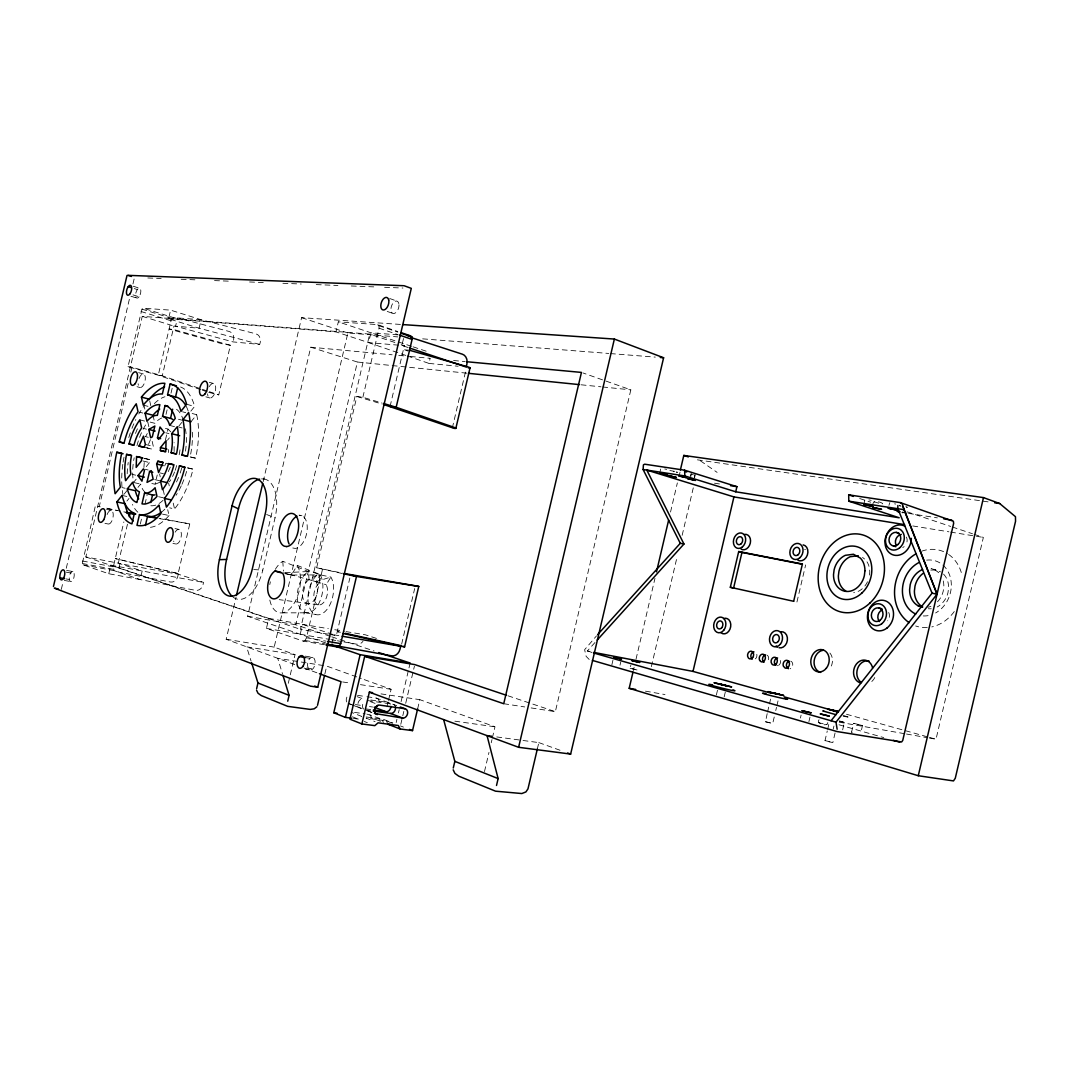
<?xml version="1.0" encoding="UTF-8"?>
<svg xmlns="http://www.w3.org/2000/svg" width="1069" height="1069" viewBox="0 0 1069 1069"><rect width="100%" height="100%" fill="white"/><g stroke="black" fill="none" stroke-linecap="round" stroke-linejoin="round"><path stroke-width="0.75" stroke-dasharray="5 3.75" d="M168.421 452.521L168.501 449.581M174.14 451.572L174.1 442.646M143.914 467.527L144.502 458.481L149.633 459.617L149.54 462.556L145.037 468.169M178.282 574.227L177.721 576.645A6.628 5.733 -68.9 0 1 170.519 582.017L117.951 571.968L119.888 563.67L178.282 574.227L203.538 582.405L202.963 584.89A6.788 6.04 -67.5 0 1 195.427 590.329L140.173 579.558L114.089 570.646L113.327 566.824L123.857 521.926M819.041 719.718C815.473 724.074 828.969 727.414 827.78 721.922M394.889 342.494L369.674 334.076L142.257 316.344L85.827 556.949L118.338 563.149L142.164 571.073L140.173 579.558L108.771 573.746L83.155 564.873L82.313 563.51L95.382 505.771L100.232 506.813M835.076 732.946L832.831 742.554L828.395 741.672L825.014 740.617L827.259 730.969M869.418 575.042L869.765 572.169A18.948 15.354 -72.7 0 0 865.275 559.555L862.536 557.417M61.307 589.407L63.218 581.282M66.265 568.28L129.91 296.928M132.957 283.94L134.48 277.432M200.865 389.691L158.252 375.232L127.999 366.707L141.977 309.141L143.34 308.233L170.599 310.144L201.106 319.725L255.879 333.822C260.395 335.051 261.277 340.61 259.673 344.432L233.069 341.906L175.583 326.219L177.534 317.921L229.541 331.564C233.911 332.82 234.579 338.232 233.069 341.906M128.16 383.477L99.217 506.84L95.382 505.771M130.819 372.106L131.968 367.215L162.288 375.78L207.774 391.16M108.771 573.746L110.788 565.14L203.538 582.405M259.673 344.432L199.115 328.21L168.581 318.749L170.599 310.144M173.432 317.6L171.027 320.78L158.252 375.232L162.288 375.78L173.953 326.072L199.115 328.21L201.106 319.725L173.432 317.6L143.34 308.233M118.338 563.149L127.745 523.048M140.32 524.037L142.097 516.434M144.956 504.274L147.094 495.147M166.029 414.411L167.098 409.855M171.013 393.125L172.804 385.535M151.851 483.495L155.058 484.23L157.237 474.97M165.468 439.88L168.007 429.07L164.813 428.241M208.762 392.363L218.757 394.875L230.396 345.274L173.178 329.386L169.089 329.025L221.817 343.697L230.396 345.274M178.135 573.572L115.252 558.566L178.135 573.572L189.774 523.917L160.123 518.305M294.723 664.584L226.174 639.262L236.089 597.036M263.134 481.705L301.605 317.667L401.423 324.495M325.751 642.937L247.634 616.265L310.745 347.198L392.123 354.788M233.029 597.103A35.21 18.828 -78.1 0 0 262.787 570.098L275.04 517.877A35.183 18.828 -77.1 0 0 259.46 479.193M324.388 644.714L303.182 641.119L266.435 628.385L268.773 618.376L110.788 565.14M168.581 318.749L335.973 331.871L338.325 321.849L377.424 324.588L397.842 331.537M288.296 683.291L295.017 654.642L274.185 647.133L347.879 332.98L397.735 336.895M330.241 636.309L295.779 624.777L357.407 362.03L390.546 365.398M328.17 634.171L300.416 629.32L369.674 334.076M266.435 628.385L300.229 634.224L302.54 624.376L328.317 628.652M341.92 573.438L316.665 567.773L356.846 396.479L362.872 397.267L381.9 402.986M303.182 641.119L305.093 640.478L306.456 637.779L322.491 569.403M362.872 397.267L379.067 328.196L378.92 325.711L377.424 324.588M324.869 673.924L326.713 666.081L361.255 678.548M331.991 643.498L334.022 634.839L340.53 635.948M408.171 347.559L401.891 345.447L404.269 335.345M329.8 634.465L336.334 635.601L349.83 578.062M390.078 406.447L404.336 345.661L401.182 344.606M407.329 355.95L429.016 363.42L429.685 360.56A7.857 6.093 -85.3 0 0 429.952 358.529M386.978 706.823L388.1 702.039M388.475 700.449L391.094 689.305L362.832 679.109M401.65 644.113L414.678 588.551M452.307 428.094L466.084 369.353M396.185 722.524L396.933 719.317M398.443 712.876L399.205 709.669M401.089 701.625L408.625 669.475M408.999 667.871L410.135 663.047M400.781 724.301L403.815 711.393M405.699 703.322L414.411 666.214M417.618 708.947L419.796 699.66L377.491 693.367M484.484 771.591L488.987 752.389M491.232 742.781L491.994 739.588M492.368 737.984L494.987 726.786L419.796 699.66M537.333 748.981L538.829 742.608L522.647 740.429M531.159 707.932L555.346 711.647L630.83 389.851L582.993 372.961M611.842 664.905L612.938 660.241M659.747 472.939L660.655 469.077M619.993 665.199L620.728 662.085M630.109 668.299L637.819 670.143L630.109 668.299L630.83 665.225M633.356 670.53L634.117 667.297M636.015 659.199L654.976 578.342M670.53 512.038L677.358 482.921M679.109 476.106L680.031 472.191M690.32 476.253L691.042 473.661M690.855 476.36L691.469 473.754M694.289 477.669L694.85 474.542M694.676 477.282L695.291 474.676M651.355 666.615L677.238 556.281M682.156 535.315L693.754 485.847M716.377 694.997L717.486 690.253M724.181 696.854L725.29 692.111M774.237 717.018L772.7 723.513L765.511 721.802L767.181 713.638M767.555 712.021L769.065 705.58M769.439 703.977L770.949 697.536M796.939 602.007L805.638 564.926M775.747 710.578L776.508 707.357M776.882 705.74L778.018 700.917M800.414 718.034L801.095 715.108M808.912 721.669L809.955 717.219M863.779 504.568L864.834 500.078M872.932 506.025C870.861 495.014 894.9 508.897 873.948 501.668M827.647 729.365L829.143 722.978M833.245 729.045L833.94 726.065M888.914 505.37L889.876 502.577M842.653 729.846L844.39 722.323L839.245 720.867M851.485 732.225L853.824 723.339L862.496 725.517L860.786 732.96M929.455 738.078L936.016 739.227L983.36 537.413L974.019 534.273M150.462 439.64L146.947 448.045L152.092 449.114L153.321 446.414L151.758 439.506M164.666 465.924L165.909 463.184L169.931 464.066M168.247 471.629L170.666 466.378M589.193 659.466L586.146 656.393L584.623 649.711L596.502 635.868M275.308 569.349A27.113 15.046 -78.5 0 1 282.764 561.278L308.393 571.501L319.016 573.679A21.567 12.334 -78.5 0 0 308.58 604.479A21.567 12.334 -78.5 0 0 326.793 609.664A21.567 12.334 -78.5 0 0 330.896 577.06L320.232 574.881L297.276 565.381L291.383 575.042L285.637 573.893M283.619 572.77L291.383 575.042L320.232 574.881L316.036 581.616A12.788 7.256 -78.5 0 1 313.551 600.952A12.788 7.256 -78.5 0 1 302.861 597.838A12.788 7.256 -78.5 0 1 309.061 579.585L319.016 573.679L319.778 582.859A11.572 6.614 -78.5 0 0 314.152 599.348A11.572 6.614 -78.5 0 0 323.894 602.208A11.572 6.614 -78.5 0 0 326.139 584.716L330.896 577.06L316.036 581.616L285.209 573.198M765.297 721.682L772.727 723.459M124.138 494.159L127.264 490.283M136.177 479.179L133.545 482.466A40.288 19.456 -76.5 0 1 134.173 457.773M167.512 440.174L169.37 437.876M178.643 426.331L183.307 420.531M190.83 411.151L194.625 406.447A62.536 30.386 -76.3 0 0 180.581 386.991M126.917 501.054L129.002 498.475M137.968 487.384L140.614 484.097A29.424 14.244 -76.6 0 0 145.304 492.421M190.977 421.774L196.683 414.705L191.845 413.409M594.979 642.522L587.188 651.141L592.066 652.077M755.329 658.851L755.957 658.25A3.875 3.007 -78.9 0 0 756.839 654.482A3.875 3.007 -78.9 0 0 754.754 651.943M778.994 665.025L779.635 664.41A3.929 3.087 -78.9 0 0 779.127 658.317M353.438 718.448L358.262 719.103L361.536 716.337L351.3 712.328M160.096 482.172L155.058 484.23M930.738 570.058L935.869 570.004L940.546 571.875M907.394 507.334L906.392 507.307M285.276 572.69L308.393 571.501L309.061 579.585L319.778 582.859M282.376 612.858L308.273 612.804M825.014 740.55L832.831 742.554M851.472 732.158L852.327 732.252M147.816 277.967L161.165 278.488M181.169 279.276L196.175 279.864M214.522 280.599L231.198 281.254M249.545 281.975L266.221 282.63M282.897 283.285L301.231 284.02M316.237 284.608L337.924 285.463M351.26 285.984L374.604 286.906M384.613 287.307L402.96 288.029M862.509 725.584L853.543 723.325M818.36 722.604L827.112 724.742M844.403 722.39L839.299 721.348M261.558 478.872L264.484 479.046M253.7 569.563L262.787 570.098M397.922 334.851L370.93 332.78L338.325 321.849M422.656 338.846L608.769 353.451M610.439 353.585L655.297 357.113M398.563 345.167L368.631 342.628L335.973 331.871M401.891 345.447L404.336 345.661M409.534 350.258L403.387 349.71L408.117 351.06M318.027 604.787L279.209 599.656M398.764 355.402L408.719 356.324M410.389 356.485L430.313 358.342M453.563 360.507L465.189 361.589M429.016 363.42L458.107 366.253M392.203 365.571L466.779 373.161M581.108 384.787L601.005 386.818M602.662 386.978L630.83 389.851M127.999 366.707L131.968 367.215M676.33 472.257L677.546 472.324L676.517 471.87M899.417 505.303L900.298 505.423M496.764 736.942L521.031 740.202M366.186 716.965L383.998 719.557L392.857 722.991M392.31 723.178L386.27 720.84L366.092 718.114L375.099 721.642M354.467 712.382L365.291 713.865M366.827 714.079L381.686 719.063L383.45 722.484M349.109 703.696L360.814 708.199L371.825 709.736M365.371 709.963L371.678 710.832M355.376 704.578L363.219 705.687M369.486 706.569L372.613 707.01M454.873 721.174L494.987 726.786M697.416 459.844L988.077 501.869M370.863 699.995L388.141 702.493A4.77 3.728 -68.6 0 1 390.452 704.23M367.576 700.583L392.737 704.204L396.706 705.634M357.54 695.358L365.371 696.494M366.934 696.721L376.328 698.097L389.063 702.787M503.74 703.723L524.705 706.943M342.668 681.955L350.739 683.171M360.427 684.641L391.094 689.305M714.533 483.188L720.934 484.19M902.116 512.385L906.926 513.133M908.53 513.387L937.379 517.877M306.75 668.031L312.803 668.98M305.346 669.194L309.89 669.902M323.453 665.559L277.726 658.304L282.457 673.751M295.017 654.642L246.605 646.812L251.041 660.963M305.387 657.582L309.916 658.304M912.792 525.948L948.898 531.814M950.541 532.081L983.36 537.413M305.28 656.139L312.829 657.368A6.467 3.701 -80.1 0 1 313.685 667.858A6.467 3.701 -80.1 0 1 307.591 665.68A6.467 3.701 -80.1 0 1 312.829 657.368M226.174 639.262L274.185 647.133M334.757 629.721L344.418 631.338M346.035 631.605L365.357 634.812L377.745 638.821M305.093 640.478L324.682 643.805M306.456 637.779L326.032 641.133M159.081 518.545L189.774 523.917M645.462 691.149L664.998 694.556M292.786 547.983L295.191 548.41A16.81 9.34 -77.3 0 0 307.017 531.24A16.81 9.34 -77.3 0 0 299.507 515.378M247.634 616.265L295.779 624.777M839.259 722.203L904.855 733.748M906.499 734.029L927.825 737.784M300.229 634.224L329.332 639.356M330.949 639.636L335.8 640.505M337.416 640.785L342.267 641.641M343.884 641.921L356.819 644.206A7.817 6.12 -71.3 0 0 362.979 641.333M64.287 580.427L70.567 581.549M268.773 618.376L302.54 624.376L336.334 635.601M66.198 578.944L69.338 579.505M66.278 572.169L74.135 573.599M305.053 612.55L315.743 614.515M66.625 570.418L72.906 571.568A5.131 2.338 -78.6 0 1 73.08 579.745A5.131 2.338 -78.6 0 1 69.231 578.369A5.131 2.338 -78.6 0 1 72.906 571.568M82.313 563.51L113.22 569.309M83.155 564.873L114.089 570.646M82.433 560.998L113.327 566.824M894.579 503.833L895.742 504.06M871.235 500.345L868.923 499.878M901.915 512.666L903.078 512.893M843.227 716.337L848.051 717.099L846.234 715.054M666.682 469.371L664.731 468.957M172.951 543.399L175.677 543.961M196.683 414.705A62.643 30.533 -76.4 0 1 195.614 458.187L190.068 457.038A51.633 25.148 -76.4 0 0 192.353 439.92M104.949 523.342L108.116 523.997M316.665 567.773L342.508 573.144M693.447 474.81L691.549 474.369M174.995 528.554L179.098 529.422M106.7 508.189L126.089 512.358M107.314 508.577L117.042 510.661M106.566 509.405L111.31 510.421M162.528 514.122L169.036 515.539L167.713 509.739M181.944 484.337A51.673 25.175 -76.5 0 0 187.516 467.928L193.048 469.144A62.697 30.547 -76.5 0 1 174.568 508.938L169.677 507.855M123.683 495.762L126.864 496.47M340.476 632.26L337.283 631.552L343.109 633.463M121.96 487.558L125.126 488.266M158.613 496.724L163.477 497.82M134.226 482.64L140.614 484.097M132.462 474.422L135.643 475.157M154.764 479.593L159.602 480.716M299.066 515.084L301.926 515.739M144.996 469.251L148.19 470.013M160.176 472.939L163.41 473.701M902.316 511.998L903.452 512.265M674.82 471.402L669.822 470.547L673.564 471.723M144.85 458.454L149.633 459.617M143.152 461.033L149.54 462.556M187.623 467.821L193.048 469.144M144.141 447.149L152.092 449.114M145.371 444.437L153.321 446.414M190.202 456.851L195.614 458.187M145.09 436.526L148.27 437.328M143.259 428.362L146.426 429.177M165.748 432.771L168.955 433.586M150.101 422.081L154.845 423.324A29.464 14.258 -76.3 0 1 162.835 417.672M139.852 419.85L144.596 421.079M178.87 427.106L182.091 427.947M169.69 425.409L174.501 426.665M139.625 412.206L142.778 413.035M178.496 419.262L181.703 420.104M143.259 405.098L147.99 406.354M182.518 411.792L185.725 412.647M900.98 506.252L899.189 505.744M186.581 404.256L194.625 406.447M137.006 386.697L140.119 387.553M205.876 396.853L209.925 397.989M846.488 714.252L928.026 736.995M929.629 737.45L936.016 739.227M138.636 372.653L143.313 373.963M209.297 382.301L213.332 383.45M591.999 652.518L584.623 649.711M839.031 724.782L883.756 737.583M843.08 715.335L848.024 716.938M935.869 570.004L931.099 568.574L935.241 570.031L938.796 572.717M356.846 396.479L382.167 404.082M142.257 316.344L173.953 326.072M316.036 581.616L326.139 584.716M905.844 506.626L907.193 507.08M140.948 311.48L171.027 320.78M141.977 309.141L172.056 318.482M130.939 296.233L137.032 298.157M132.957 294.87L139.064 296.794A5.145 2.338 -74.1 0 0 139.945 288.389A5.145 2.338 -74.1 0 0 135.603 294.349A5.145 2.338 -74.1 0 0 139.064 296.781M134.306 288.59L137.353 289.565M310.745 347.198L357.407 362.03M133.278 286.238L139.371 288.189M301.605 317.667L347.879 332.98M411.538 346.316L370.93 332.78L368.631 342.628L405.792 355.416M413.102 346.837L425.596 350.993A7.857 6.093 -85.3 0 1 427.065 351.754M859.69 498.515L870.687 502.189M907.1 511.824L950.675 526.442M952.238 526.964L972.469 533.752M331.804 636.843L374.11 650.994M507.975 695.785L555.346 711.647M85.827 556.949L300.416 629.32M379.067 328.196L397.935 334.597M209.35 391.682L218.757 394.875M202.442 390.225L207.186 391.829M378.92 325.711L397.775 332.125M387.219 311.44L393.018 313.471M389.677 298.505L396.906 301.084M538.829 742.608L561.559 750.799M303.984 668.005L317.894 673.149M357.14 696.654L363.006 698.859A4.837 3.822 -68 0 0 358.075 702.988A4.837 3.822 -68 0 0 360.814 708.199M370.582 701.718L375.099 703.415M366.881 710.538L371.384 712.275M348.16 703.389L351.086 704.524M352.543 705.086L359.865 707.905M367.429 710.818L371.932 712.555M400.407 725.918L403.441 727.094M380.511 721.334L371.678 717.887L369.914 714.506M352.423 716.791L358.262 719.103M364.315 721.495L367.308 722.671M266.609 514.496L275.04 517.877M168.007 429.07L170.733 431.823M700.436 460.819L717.112 472.378M386.27 720.84L388.034 724.261M149.673 400.808L150.769 405.592M152.987 415.226L154.845 423.324M168.595 482.988L169.249 485.847M173.231 503.125L174.568 508.938M144.836 409.08L144.115 405.886A62.122 29.999 -76.4 0 0 138.796 413.984M148.858 426.745L147.749 421.894A40.301 19.456 -76.4 0 0 136.899 445.947M159.588 473.981L160.23 476.827M163.143 489.615L164.439 495.335M282.764 561.278L283.499 571.127M906.378 537.079A6.935 5.719 -69.4 0 1 906.325 543.854M904.147 546.62A6.935 5.719 -69.4 0 1 902.717 547.475M926.636 560.143A28.409 23.986 -71.5 0 1 950.902 579.973A28.409 23.986 -71.5 0 1 935.616 612.951M928.092 615.637A28.409 23.986 -71.5 0 1 923.282 615.931M921.638 551.203A39.727 33.567 -71.5 0 1 947.388 553.622M948.631 554.45A39.727 33.567 -71.5 0 1 962.194 576.071M954.256 611.535A39.727 33.567 -71.5 0 1 931.794 626.928M927.317 627.556A39.727 33.567 -71.5 0 1 915.679 625.98M888.7 612.443A6.908 5.733 -74.7 0 1 887.698 620.782M804.61 549.653A4.196 3.301 -72.8 0 1 805.491 549.68M943.566 574.133A19.817 16.77 -71.4 0 1 948.604 587.389L948.003 592.533A19.817 16.77 -71.4 0 1 937.139 606.992M931.259 608.742A19.817 16.77 -71.4 0 1 928.28 608.742M943.259 580.988A19.883 16.783 -71.5 0 1 943.833 586.012L943.232 591.17A19.883 16.783 -71.5 0 1 936.979 602.341M930.912 606.337A19.883 16.783 -71.5 0 1 927.959 607.232M867.52 581.777A18.948 15.354 -72.7 0 1 853.663 592.694M874.789 677.519A11.585 9.594 -78.8 0 1 871.168 681.969M829.905 653.012A11.291 9.113 -78.5 0 1 829.624 668.9M790.713 661.163A3.955 3.14 -79 0 1 792.704 664.009A3.955 3.14 -79 0 1 791.541 667.791L790.833 668.392A3.955 3.14 -79 0 1 790.031 668.766M778.219 665.519A3.929 3.087 -78.9 0 1 777.404 665.72M767.168 655.23A3.902 3.047 -79 0 1 768.678 658.41A3.902 3.047 -79 0 1 767.114 661.925M154.35 403.614A51.352 24.854 -76.3 0 1 164.96 396.746M176.532 409.28A40.555 19.696 -76.3 0 1 182.893 419.115M163.049 500.332A40.555 19.71 -76.6 0 1 150.048 505.624M186.247 406.367A51.539 25.041 -76.3 0 1 188.491 411.953M107.087 514.577A6.975 3.274 -77.6 0 1 112.499 511.436A6.975 3.274 -77.6 0 1 111.39 521.859A6.975 3.274 -77.6 0 1 106.365 521.365M320.232 574.881A21.687 12.293 -78.5 0 1 316.077 607.66A21.687 12.293 -78.5 0 1 297.93 602.475A21.687 12.293 -78.5 0 1 308.393 571.501M138.997 378.56A6.989 3.274 -75.4 0 1 144.729 375.112A6.989 3.274 -75.4 0 1 142.899 385.896A6.989 3.274 -75.4 0 1 138.115 383.744M175.129 532.175A7.47 3.741 -77.8 0 1 180.861 531.333A7.47 3.741 -77.8 0 1 179.058 542.17A7.47 3.741 -77.8 0 1 173.646 541.088M209.257 386.631A7.47 3.741 -75.1 0 1 215.337 385.495A7.47 3.741 -75.1 0 1 212.731 396.626A7.47 3.741 -75.1 0 1 207.56 393.886M297.276 565.381A27.113 15.046 -78.5 0 1 291.129 607.419A27.113 15.046 -78.5 0 1 269.335 597.036M269.802 584.556A27.113 15.046 -78.5 0 1 270.363 581.817M185.311 428.776A40.622 19.79 -76.4 0 1 185.204 452.762M179.98 449.835A29.611 14.418 -76.4 0 1 179.164 454.766M145.825 436.259A29.384 14.191 -76.4 0 1 147.295 433.506M181.65 468.275A40.662 19.803 -76.5 0 1 179.739 474.329M178.55 477.415A40.662 19.803 -76.5 0 1 175.102 484.645M176.639 465.536A29.651 14.445 -76.5 0 1 175.182 470.333M174.581 471.937A29.651 14.445 -76.5 0 1 169.41 481.865M135.522 433.439A51.205 24.721 -76.4 0 1 138.836 425.689M128.788 437.582A62.122 29.999 -76.4 0 1 130.819 431.422M131.955 428.375A62.122 29.999 -76.4 0 1 135.843 419.529M181.276 485.78A51.673 25.175 -76.5 0 1 176.091 495.281M123.109 495.455A62.122 29.999 -76.5 0 1 122.895 463.759M123.135 462.155A62.122 29.999 -76.5 0 1 124.325 455.728M169.036 515.539A62.523 30.386 -76.6 0 1 147.656 527.405M127.198 473.754A51.205 24.721 -76.5 0 1 128.213 462.476M137.874 512.225A51.299 24.841 -76.6 0 1 132.436 504.408M192.34 432.237A51.633 25.148 -76.4 0 1 192.407 438.343M164.826 509.205A51.539 25.041 -76.6 0 1 161.419 512.198M392.737 704.204A4.784 3.728 -68.7 0 1 395.049 705.941M363.607 709.068A4.851 3.822 -68.1 0 1 364.542 701.558M376.328 698.097A4.717 3.715 -68.5 0 1 378.961 703.202M346.73 701.959A4.784 3.808 -67.9 0 1 349.229 694.783M398.844 303.623L398.416 302.42A6.494 3.688 -71.9 0 0 393.352 302.701A6.494 3.688 -71.9 0 0 391.094 310.919L391.508 312.121A6.494 3.688 -71.9 0 0 396.586 311.854A6.494 3.688 -71.9 0 0 398.844 303.623"/><path stroke-width="1.5" d="M160.39 450.543L160.484 447.59L166.069 440.628L165.748 451.652L160.39 450.543L165.201 451.733M343.109 633.463L404.576 646.959L418.767 586.373L344.124 573.478M136.551 456.57L136.177 467.407L141.562 460.645L141.669 457.692L136.551 456.57L142.912 458.107M53.45 586.467L127.024 275.441M129.255 516.648L130.004 513.454L134.854 514.296M139.478 514.59L136.966 525.333A62.75 30.266 -76.6 0 0 160.898 513.761L158.934 505.036A51.726 24.934 -76.6 0 1 139.478 514.59L147.535 516.327A51.539 25.041 -76.6 0 0 161.419 512.198M144.515 493.116L141.99 503.86A40.702 19.616 -76.6 0 0 156.996 496.363L155.072 487.758A29.678 14.311 -76.6 0 1 144.515 493.116L152.56 494.934A29.571 14.365 -76.6 0 0 155.018 494.894M149.58 471.523L147.028 482.373L153.161 479.219L151.237 470.654L149.58 471.523L152.787 472.284M157.477 437.862L160.016 426.999L164.145 432.357L158.586 439.319L157.477 437.862L160.671 438.664M165.054 405.525A40.702 19.616 -76.3 0 1 175.276 418.407L169.69 425.409A29.691 14.311 -76.3 0 0 162.541 416.269L165.054 405.525L168.247 406.38M170.091 384.052A62.764 30.253 -76.3 0 1 186.581 404.256L180.915 411.365A51.74 24.934 -76.3 0 0 167.579 394.795L170.091 384.052L176.452 385.829M145.384 525.494L147.535 516.327M150.769 502.564L152.56 494.934M172.724 419.409A29.585 14.365 -76.3 0 0 170.519 418.367L172.657 409.2M185.405 404.857A51.539 25.041 -76.3 0 0 175.53 396.973L177.681 387.806M219.426 559.715L232.067 505.811A32.123 17.064 -77 0 1 255.972 478.605A32.123 17.064 -77 0 1 265.206 513.935L252.177 569.47A32.137 17.051 -78.1 0 1 228.472 595.861A32.137 17.051 -78.1 0 1 219.426 559.715L226.601 559.408L238.467 508.857A35.183 18.828 -77.1 0 1 259.46 479.193M236.463 595.406L262.747 483.335M256.627 688.65L257.963 682.984L251.536 662.539M287.735 701.197L289.098 695.371L282.938 675.301M310.651 686.178L317.734 687.22L411.298 288.363L404.536 285.891M317.506 705.313L324.508 675.501M326.018 644.995L337.43 646.932L339.367 646.291L340.717 643.645L356.485 576.458L418.754 586.48M400.982 332.606L410.402 335.813L411.926 336.935L412.086 339.394L396.171 407.276L453.002 426.959A8.058 0.748 15.1 0 1 454.165 428.362L383.744 404.55M351.835 718.234L345.407 717.379L333.782 712.756L341.064 681.701L319.431 673.711M345.407 717.379L360.119 654.682L331.644 644.954M506.385 695.264L414.785 664.611L364.703 656.246L349.951 719.183L361.897 723.94L374.805 725.637L378.105 722.818L398.349 725.53L400.127 728.978L412.527 730.608L417.618 708.947M361.897 723.94L369.353 692.151L372.6 692.645M455.875 428.255L470.053 367.776M453.269 768.01L454.833 761.355L443.635 719.597M496.51 785.474L498.127 778.579L487.05 735.646L491.9 736.287M518.612 747.298L614.368 339.06L663.608 357.754L570.646 754.086L518.612 747.298L369.353 692.151M537.333 748.981L527.979 788.855L525.908 791.929L521.832 793.545L495.535 791.18L458.721 776.147L454.913 773.395L453.189 769.814M680.392 469.986L683.799 455.434L983.493 497.606L999.649 503.512L1015.47 516.688L1015.55 521.284L955.272 778.259L953.495 780.918L918.271 775.733L629.187 688.316L632.982 672.147M656.5 571.875L668.633 520.122M771.337 693.273L693.006 671.412L733.935 496.911L904.588 524.625M643.097 469.518L684.841 475.946L735.726 491.793L736.915 486.676L684.614 470.2L644.687 464.2L643.418 464.828L643.097 469.518L680.285 543.306L683.96 544.027L597.197 640.064M738.706 551.537L741.953 552.419L733.588 588.097L730.327 587.282L738.706 551.537L802.405 564.018L793.679 601.192M918.271 775.733L983.493 497.606M139.01 446.08L143.5 436.125L145.371 444.437L144.141 447.149L139.01 446.08L143.767 447.256M156.622 463.986L157.878 461.247L163.223 462.409L158.573 472.565L156.622 463.986L163.049 465.536M831.054 720.76L932.061 593.188L897.88 508.737L897.866 505.49M837.147 729.232L835.985 722.163L937.045 594.177L902.931 506.252M116.868 501.909L122.093 495.401A51.486 24.734 -76.6 0 0 134.413 513.187L131.915 523.877A62.47 30.012 -76.6 0 1 116.868 501.909L124.819 503.646A62.243 30.132 -76.6 0 0 133.131 521.071M127.345 488.867L132.636 482.266A29.531 14.178 -76.6 0 0 139.424 491.82L136.926 502.51A40.502 19.456 -76.6 0 1 127.345 488.867L135.309 490.658A40.355 19.536 -76.6 0 0 138.663 498.929M137.968 475.638L143.393 468.877L144.462 470.347L141.936 481.144L137.968 475.638L144.355 477.121M171.655 433.68L177.267 426.691A40.769 19.71 -76.4 0 1 176.505 453.897L171.093 452.762A29.718 14.365 -76.4 0 0 171.655 433.68L179.686 435.738M182.919 419.649L188.625 412.54A62.884 30.4 -76.4 0 1 187.489 456.182L181.957 455.033A51.82 25.055 -76.4 0 0 182.919 419.649L190.977 421.774M597.611 634.639L680.285 543.306M316.892 706.743L314.206 708.8L310.264 709.415L287.708 706.355L261.21 695.545L258.003 693.22L256.547 690.173M148.778 429.444L154.858 426.05L152.319 436.847L150.676 437.755L148.778 429.444L155.139 431.061M922.547 569.563L922.253 569.643A19.883 16.783 -71.5 0 0 910.2 584.703L909.599 589.767A19.883 16.783 -71.5 0 0 917.937 605.682L922.026 607.219M686.485 477.696L678.721 475.865L686.579 477.683M687.701 478.605L695.425 480.422L687.648 478.671M592.386 660.401L837.014 731.543L901.621 741.953L902.73 740.443L953.642 523.422L953.374 521.244L900.379 502.617L848.706 494.853L848.786 501.174L899.189 517.77L735.726 491.793M858.247 555.666L850.136 556.735A18.948 15.354 -72.7 0 0 838.965 571.153L838.363 575.977A18.948 15.354 -72.7 0 0 845.873 591.077M127.679 275.334L403.547 285.704M403.093 324.602L614.368 339.06M823.678 710.845L822.783 710.938L835.998 714.693M407.329 335.572L410.402 335.813M660.281 357.5L663.608 357.754M466.846 361.75L581.442 372.413L503.74 703.723L364.703 656.246M468.436 373.322L579.451 384.626M390.078 406.447L396.171 407.276L383.477 403.454M391.134 724.675L388.034 724.261L400.127 728.978M333.782 712.756L336.976 713.183M374.391 713.424L402.679 718.074A4.837 3.741 -68.8 0 0 407.503 713.918A4.837 3.741 -68.8 0 0 404.87 708.72L400.327 707.037M373.388 709.963L385.976 711.713A4.77 3.728 -68.6 0 0 390.92 706.422M373.255 711.059L390.573 713.464L402.679 718.074M994.691 502.818L999.649 503.512M404.87 708.72L379.615 705.112A4.904 3.835 -68.3 0 0 374.658 709.308A4.904 3.835 -68.3 0 0 377.397 714.586M848.786 501.174L904 509.672L937.045 594.177L932.061 593.188M730.528 485.673L736.915 486.676M943.793 518.879L951.798 520.122M299.347 656.607L305.387 657.582M765.925 693.634C749.463 690.748 799.412 702.761 784.98 698.271M712.542 684.868C695.091 681.621 745.106 694.329 732.987 689.866M360.119 654.682L410.135 663.047L378.8 652.558M899.964 511.517L896.998 511.263L899.604 512.145M326.312 644.072L339.367 646.291M342.147 636.229L400.701 646.251L400.006 649.19A8.044 6.508 -70.8 0 1 391.708 655.858L338.138 646.13M327.675 641.413L340.717 643.645M135.816 514.055L126.089 512.358L130.004 513.454L126.757 512.759M148.778 516.327L156.889 517.743M147.776 516.568L155.847 517.984M55.053 588.324L58.18 588.859M629.187 688.316L635.694 689.452M59.931 577.821L64.634 578.663M593.696 652.384L693.006 671.412M741.953 552.419L802.365 564.285M275.014 571.033L282.75 573.305A14.605 8.044 -78.4 0 1 279.851 595.366A14.605 8.044 -78.4 0 1 267.998 591.892A14.605 8.044 -78.4 0 1 275.014 571.033L280.759 572.196M119.22 441.965L124.084 442.98A51.406 24.614 -76.4 0 1 138.048 411.792L136.257 403.801A62.363 29.879 -76.4 0 0 119.22 441.965L123.924 443.127M129.015 444.009L133.986 445.038A29.491 14.124 -76.4 0 1 141.669 427.961L139.852 419.85A40.448 19.376 -76.4 0 0 129.015 444.009L133.745 445.172M343.537 573.772L356.485 576.458L350.592 574.815M838.457 711.914L827.647 709.081L837.121 711.045M777.123 694.062L779.528 694.476L776.415 693.581M116.802 452.24L121.666 453.309A51.392 24.614 -76.5 0 0 120.369 487.197L115.171 493.704A62.349 29.879 -76.5 0 1 116.802 452.24L123.095 453.75M126.583 454.378L131.54 455.474A29.491 14.124 -76.5 0 0 130.872 474.048L125.594 480.649A40.448 19.376 -76.5 0 1 126.583 454.378L131.327 455.528M168.555 463.585L173.953 464.761A40.809 19.723 -76.5 0 1 162.461 489.722L160.51 481.103A29.772 14.391 -76.5 0 0 168.555 463.585L173.405 464.761M179.405 465.964L184.91 467.166A62.924 30.426 -76.5 0 1 166.417 507.134L164.439 498.395A51.873 25.068 -76.5 0 0 179.405 465.964L184.817 467.273M136.979 456.837L139.464 457.385M730.327 587.282L793.692 601.299M345.287 633.316L401.276 645.703M164.439 498.395L170.933 499.851M723.125 685.095C734.189 687.407 712.288 682.022 722.109 684.855M160.51 481.103L166.978 482.613M775.453 693.34L772.085 692.712L783.818 695.491L767.889 691.616L776.588 694.142M157.878 461.247L162.702 462.409M834.956 711.299L837.187 711.847M160.484 447.59L166.898 449.18M181.957 455.033L187.369 456.369M171.093 452.762L175.931 453.964M878.731 607.94L881.965 608.782M685.576 471.656L686.766 471.99M162.541 416.269L170.505 418.367M141.442 397.093A62.523 30.026 -76.3 0 1 164.88 383.317L162.368 394.007A51.539 24.747 -76.3 0 0 143.259 405.098L141.442 397.093L149.299 399.205A62.296 30.159 -76.3 0 1 164.626 386.818M838.43 711.607L832.136 710.204L834.542 710.979M917.937 605.682L922.734 606.992A19.817 16.77 -71.4 0 1 914.396 591.104L914.997 586.066A19.817 16.77 -71.4 0 1 922.935 573.465M167.579 394.795L175.53 396.973M784.138 696.841L836.893 711.566M409.534 350.258L467.14 366.667A8.044 0.708 12 0 1 468.329 367.936M593.602 652.972L835.985 722.163M893.337 740.336L899.724 742.167M733.935 496.911L646.798 470.079L683.96 544.027M893.283 545.912L895.835 546.7M128.227 286.652L131.26 287.614M896.45 532.402L899.002 533.217M410.549 337.376L462.449 354.227A8.071 6.481 -86.2 0 1 466.886 364.101L466.191 367.028L409.734 348.08M128.427 275.481L131.46 276.457M683.799 455.434L688.342 456.904M848.706 494.853L853.409 496.417M399.512 335.132L412.086 339.394M400.915 333.194L411.926 336.935M403.04 646.277L404.576 646.865M567.626 752.99L570.646 754.086M374.19 707.237L385.976 711.713M314.633 686.044L317.734 687.22M54.319 588.084L309.689 685.87M409.507 729.432L412.527 730.608M257.963 682.984L289.098 695.371M454.833 761.355L498.127 778.579M232.067 505.811L238.467 508.857M788.401 668.713L786.664 666.815A3.955 3.14 -79 0 1 789.082 661.123M900.379 502.617L902.183 503.833L904 509.672M684.614 470.2L684.841 475.946M896.143 545.217A6.935 5.719 -69.4 0 1 901.301 534.42M915.705 614.034A28.409 23.986 -71.5 0 1 902.477 588.872A28.409 23.986 -71.5 0 1 918.832 562.601M909.171 622.679A39.727 33.567 -71.5 0 1 894.753 588.003A39.727 33.567 -71.5 0 1 915.999 553.822M911.336 538.348A15.567 12.801 -69.4 0 1 895.782 555.412A15.567 12.801 -69.4 0 1 885.8 536.772A15.567 12.801 -69.4 0 1 904.788 526.122M879.453 621.557A6.908 5.733 -74.7 0 1 882.179 609.931M803.166 544.883A8.191 6.427 -72.8 0 1 807.349 555.065A8.191 6.427 -72.8 0 1 797.862 560.209M744.599 534.38A7.871 5.973 -73.5 0 1 750.291 543.172A7.871 5.973 -73.5 0 1 741.138 549.159M781.092 631.726A8.178 6.427 -77.7 0 1 787.372 640.291A8.178 6.427 -77.7 0 1 779.034 647.761M777.484 647.092A8.178 6.427 -77.7 0 1 776.174 645.93M723.646 618.563A7.897 6 -77.6 0 1 730.661 626.862A7.897 6 -77.6 0 1 721.187 632.915M860.532 682.904A11.612 9.594 -78.8 0 1 856.496 663.929A11.612 9.594 -78.8 0 1 872.611 667.978M861.48 682.583A11.585 9.594 -78.8 0 1 857.605 668.526A11.585 9.594 -78.8 0 1 869.084 661.03M820.645 672.428A11.291 9.113 -78.5 0 1 814.164 660.682A11.291 9.113 -78.5 0 1 823.424 650.259M775.853 665.306A3.929 3.087 -78.9 0 1 775.225 664.744L774.45 663.061A3.929 3.087 -78.9 0 1 777.577 657.929M764.041 662.245A3.902 3.047 -78.9 0 1 762.919 660.949L762.611 660.054A3.902 3.047 -78.9 0 1 765.631 654.883M753.979 651.876A3.875 3.007 -78.9 0 0 750.919 656.941L751.654 658.598A3.875 3.007 -78.8 0 0 752.269 659.145M232.013 596.235A35.21 18.828 -78.1 0 1 226.601 559.408M145.09 413.155A40.555 19.469 -76.3 0 1 159.869 404.683L157.357 415.36A29.571 14.204 -76.3 0 0 146.934 421.266L145.09 413.155L152.987 415.226A40.408 19.549 -76.3 0 1 159.735 409.08M289.071 543.961A16.81 9.34 -77.3 0 1 296.955 516.153M395.423 706.983A4.784 3.728 -68.7 0 1 390.573 713.464M377.932 705.406A4.717 3.715 -68.5 0 1 375.179 707.21M829.143 716.083L820.391 713.945L829.143 716.083M864.941 570.793L864.34 575.723A19.015 15.367 -72.8 0 1 846.889 591.478A19.015 15.367 -72.8 0 1 833.513 574.641L834.114 569.804A19.015 15.367 -72.8 0 1 845.312 555.319L853.436 554.25L860.451 558.138A19.015 15.367 -72.8 0 1 864.941 570.793M810.983 712.836L802.124 710.725L810.983 712.836M863.805 504.474L872.718 506.412L863.805 504.474M872.611 507.387L881.484 509.312L872.611 507.387M888.259 508.243L897.319 510.22L888.259 508.243M752.67 657.569L751.28 658.664A3.875 3.007 -78.8 0 1 748.367 657.916L747.632 656.246A3.875 3.007 -78.8 0 1 751.48 651.248A3.875 3.007 -78.8 0 1 752.67 657.569M776.348 663.729L774.931 664.838A3.942 3.087 -78.9 0 1 771.938 664.063L771.163 662.379A3.942 3.087 -78.9 0 1 775.119 657.301A3.942 3.087 -78.9 0 1 776.348 663.729M788.254 667.109L787.546 667.724A3.969 3.14 -79 0 1 785.114 668.031L783.377 666.147A3.969 3.14 -79 0 1 784.766 660.976A3.969 3.14 -79 0 1 788.922 661.805A3.969 3.14 -79 0 1 788.254 667.109M731.517 686.899L714.239 682.797L731.517 686.899M659.907 472.899L667.51 474.73L659.907 472.899M668.78 475.638L676.343 477.455L668.78 475.638M639.623 662.446L631.913 660.615L639.623 662.446M621.463 658.972L613.673 657.128L621.463 658.972M286.586 546.566L284.194 546.139A16.89 9.314 -77.3 0 1 282.978 519.734A16.89 9.314 -77.3 0 1 298.451 522.474A16.89 9.314 -77.3 0 1 286.586 546.566M759.631 660.268L759.324 659.373A3.915 3.047 -78.8 0 1 762.878 654.188A3.915 3.047 -78.8 0 1 764.829 660.001A3.915 3.047 -78.8 0 1 759.631 660.268M388.715 300.015L388.288 298.812A6.521 3.675 -71.9 0 0 383.223 299.106A6.521 3.675 -71.9 0 0 380.952 307.378L381.379 308.58A6.521 3.675 -71.9 0 0 386.443 308.3A6.521 3.675 -71.9 0 0 388.715 300.015M899.577 547.876A11.144 9.153 -69.5 0 0 899.67 529.115A11.144 9.153 -69.5 0 0 885.493 540.513A11.144 9.153 -69.5 0 0 899.577 547.876M897.786 544.615A6.962 5.719 -69.5 0 0 897.866 532.883A6.962 5.719 -69.5 0 0 888.994 539.992A6.962 5.719 -69.5 0 0 897.786 544.615M881.791 623.695A11.104 9.18 -74.7 0 0 881.925 604.747A11.104 9.18 -74.7 0 0 867.868 615.677A11.104 9.18 -74.7 0 0 881.791 623.695M886.936 628.091A15.514 12.855 -74.7 0 0 887.07 601.62A15.514 12.855 -74.7 0 0 867.427 616.92A15.514 12.855 -74.7 0 0 886.936 628.091M880.028 620.327A6.935 5.746 -74.7 0 0 880.134 608.475A6.935 5.746 -74.7 0 0 871.342 615.29A6.935 5.746 -74.7 0 0 880.028 620.327M798.062 554.784A4.223 3.301 -72.9 0 0 798.209 547.649A4.223 3.301 -72.9 0 0 793.051 551.925A4.223 3.301 -72.9 0 0 798.062 554.784M721.762 627.703A4.076 3.087 -77.6 0 0 720.827 621.009A4.076 3.087 -77.6 0 0 716.671 626.1A4.076 3.087 -77.6 0 0 721.762 627.703M778.285 641.427A4.223 3.301 -77.7 0 0 776.936 634.598A4.223 3.301 -77.7 0 0 772.713 640.077A4.223 3.301 -77.7 0 0 778.285 641.427M741.004 543.894A4.076 3.073 -73.5 0 0 741.191 536.999A4.076 3.073 -73.5 0 0 736.341 541.168A4.076 3.073 -73.5 0 0 741.004 543.894M870.099 602.876A40.047 32.404 -72.8 0 0 865.556 535.916A40.047 32.404 -72.8 0 0 818.253 581.108A40.047 32.404 -72.8 0 0 870.099 602.876M861.988 592.948A27.166 21.955 -72.8 0 0 859.155 547.488A27.166 21.955 -72.8 0 0 826.965 577.928A27.166 21.955 -72.8 0 0 861.988 592.948M826.404 668.138A11.318 9.127 -78.5 0 0 822.542 649.725A11.318 9.127 -78.5 0 0 811.064 664.383A11.318 9.127 -78.5 0 0 826.404 668.138M742.434 546.887A7.897 5.973 -73.5 0 0 742.768 533.551A7.897 5.973 -73.5 0 0 733.387 541.636A7.897 5.973 -73.5 0 0 742.434 546.887M723.7 630.309A7.924 6 -77.6 0 0 721.856 617.307A7.924 6 -77.6 0 0 713.758 627.209A7.924 6 -77.6 0 0 723.7 630.309M799.625 557.938A8.218 6.427 -72.9 0 0 799.879 544.041A8.218 6.427 -72.9 0 0 789.857 552.392A8.218 6.427 -72.9 0 0 799.625 557.938M780.49 644.006A8.205 6.427 -77.7 0 0 777.844 630.71A8.205 6.427 -77.7 0 0 769.653 641.4A8.205 6.427 -77.7 0 0 780.49 644.006M204.994 393.953A7.51 3.728 -75.1 0 0 206.17 381.526A7.51 3.728 -75.1 0 0 199.542 389.851A7.51 3.728 -75.1 0 0 204.994 393.953M135.095 383.731A7.015 3.26 -75.4 0 0 136.311 372.132A7.015 3.26 -75.4 0 0 130.391 379.949A7.015 3.26 -75.4 0 0 135.095 383.731M303.088 666.201A6.494 3.688 -80.1 0 0 302.26 655.644A6.494 3.688 -80.1 0 0 297.022 664.023A6.494 3.688 -80.1 0 0 303.088 666.201M103.733 519.721A7.002 3.26 -77.6 0 0 103.399 508.724A7.002 3.26 -77.6 0 0 98.295 518.184A7.002 3.26 -77.6 0 0 103.733 519.721M63.646 578.048A5.158 2.325 -78.6 0 0 63.485 569.844A5.158 2.325 -78.6 0 0 59.824 576.672A5.158 2.325 -78.6 0 0 63.646 578.048M171.454 539.511A7.496 3.728 -77.8 0 0 170.893 527.685A7.496 3.728 -77.8 0 0 165.227 537.76A7.496 3.728 -77.8 0 0 171.454 539.511M129.924 293.895A5.158 2.325 -74.2 0 0 130.819 285.463A5.158 2.325 -74.2 0 0 126.476 291.463A5.158 2.325 -74.2 0 0 129.924 293.895"/></g></svg>
